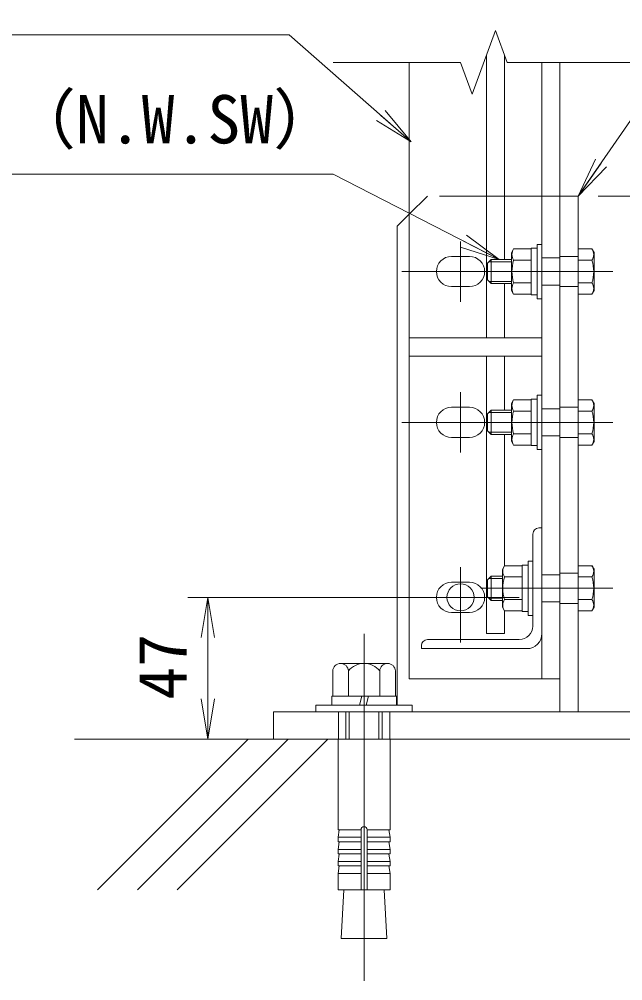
# Model space of a CAD drawing. Units: millimetres, scale not verified. Extents: x -4200 to 4200, y -2970 to 2970.
# Drawn here: x -2235 to -1635, y -2453 to -1496 of the extents above; entities that cross this region are included whole.
import ezdxf
from ezdxf.enums import TextEntityAlignment as Align

# ---------------------------------------------------------------- set-up
doc = ezdxf.new("R2010")
doc.units = ezdxf.units.MM
doc.header["$LTSCALE"] = 20
doc.linetypes.add('DASHED', pattern=[7.5, 6, -1.5])
doc.linetypes.add('USER1', pattern=[50.8, 31.75, -6.35, 6.35, -6.35])
for name, color, linetype, lineweight in [('0-1_D-STR1', 1, 'Continuous', 18), ('0-3_D-BMK', 2, 'USER1', 13), ('0-4_D-STR-DIM', 7, 'Continuous', 9), ('0-5_D-STR3', 3, 'Continuous', 13), ('0-6_D-STR-TXT', 7, 'Continuous', 9), ('0-7_0', 7, 'Continuous', 9), ('0-9_D-BGD', 7, 'Continuous', 9), ('0-A_D-DCR-HCH', 7, 'Continuous', 9), ('0-B_vp-waku', 59, 'Continuous', 18)]:
    doc.layers.add(name, color=color, linetype=linetype, lineweight=lineweight)
doc.styles.add('ＭＳ ゴシック', font='')
doc.styles.get('ＭＳ ゴシック').set_extended_font_data('MS Gothic')

# ---------------------------------------------------------------- blocks, each defined once
blk = doc.blocks.new('_Open')
at = {"layer": '0-7_0'}
blk.add_line((-20, 3.33), (0, 0), dxfattribs=at)
blk.add_lwpolyline([(-20, -3.33), (0, 0), (-20, 0)], dxfattribs=at)

msp = doc.modelspace()

# ---------------------------------------------------------------- linework, layer by layer
at = {"layer": '0-1_D-STR1'}
for p, q in [((-1847.04, -1539.3), (-1847.04, -2152.29)), ((-1715.04, -2152.29), (-1715.04, -1539.3)), ((-1697.04, -2152.29), (-1697.04, -1539.3)), ((-1847.04, -1813.29), (-1715.04, -1813.29)), ((-1847.04, -1831.29), (-1715.04, -1831.29)), ((-1718.04, -2002.29), (-1715.04, -2002.29)), ((-1715.04, -2107.29), (-1715.04, -2002.29)), ((-1724.04, -2099.79), (-1724.04, -2008.29)), ((-1835.04, -2119.29), (-1835.04, -2122.29)), ((-1835.04, -2122.29), (-1730.04, -2122.29)), ((-1829.04, -2113.29), (-1737.54, -2113.29)), ((-1697.04, -2152.29), (-1847.04, -2152.29))]:
    msp.add_line(p, q, dxfattribs=at)
at = {"layer": '0-1_D-STR1', "linetype": 'DASHED'}
for p, q in [((-1715.04, -1733.79), (-1697.04, -1733.79)), ((-1715.04, -1760.79), (-1697.04, -1760.79)), ((-1715.04, -1883.79), (-1697.04, -1883.79)), ((-1715.04, -1910.79), (-1697.04, -1910.79)), ((-1715.04, -2048.79), (-1697.04, -2048.79)), ((-1715.04, -2075.79), (-1697.04, -2075.79))]:
    msp.add_line(p, q, dxfattribs=at)
at = {"layer": '0-1_D-STR1'}
msp.add_circle((-1796.04, -2071.29), 13.5, dxfattribs=at)
for centre, radius, start, end in [((-1718.04, -2008.29), 6, 90, 180), ((-1737.54, -2099.79), 13.5, 270, 0), ((-1730.04, -2107.29), 15, 270, 0), ((-1829.04, -2119.29), 6, 90, 180)]:
    msp.add_arc(centre, radius, start, end, dxfattribs=at)
at = {"layer": '0-3_D-BMK'}
for p, q in [((-1775.76, -1747.29), (-1644.54, -1747.29)), ((-1775.76, -1897.29), (-1644.54, -1897.29)), ((-1796.04, -2041.29), (-1796.04, -2101.29)), ((-1775.76, -2062.29), (-1644.54, -2062.29)), ((-1766.04, -2071.29), (-1826.04, -2071.29)), ((-1892.04, -2107.57), (-1892.04, -2452.56))]:
    msp.add_line(p, q, dxfattribs=at)
at = {"layer": '0-4_D-STR-DIM'}
for p, q in [((-1761.3, -1507.59), (-1784.39, -1571.02)), ((-1749.76, -1539.3), (-1761.3, -1507.59)), ((-1922.84, -1539.3), (-1795.93, -1539.3)), ((-1784.39, -1571.02), (-1795.93, -1539.3)), ((-1749.76, -1539.3), (-1622.84, -1539.3)), ((-1659.04, -1672.29), (-1307.05, -1672.29)), ((-1846.04, -2071.29), (-2067.54, -2071.29)), ((-2047.54, -2111.29), (-2047.54, -2172.29)), ((-1957.04, -2212.29), (-2067.54, -2212.29))]:
    msp.add_line(p, q, dxfattribs=at)
at = {"layer": '0-5_D-STR3'}
for p, q in [((-1770.14, -1813.29), (-1770.14, -1531.88)), ((-1752.14, -1735.29), (-1752.14, -1532.75)), ((-1697.04, -2185.29), (-1697.04, -1672.29)), ((-1679.04, -1672.29), (-1697.04, -1672.29)), ((-1679.04, -2185.29), (-1679.04, -1672.29)), ((-1847.04, -1690.29), (-1859.04, -1702.29)), ((-1859.04, -2178.39), (-1859.04, -1702.29)), ((-1719.84, -1774.29), (-1719.84, -1720.29)), ((-1745.34, -1728.54), (-1745.34, -1766.04)), ((-1725.84, -1724.78), (-1725.84, -1769.81)), ((-1679.04, -1724.78), (-1665.23, -1724.78)), ((-1663.14, -1728.39), (-1665.23, -1724.78)), ((-1663.14, -1728.39), (-1663.14, -1766.19)), ((-1765.44, -1735.29), (-1769.04, -1738.89)), ((-1769.04, -1755.69), (-1769.04, -1738.89)), ((-1745.34, -1737.54), (-1767.69, -1737.54)), ((-1765.44, -1759.29), (-1765.44, -1735.29)), ((-1745.34, -1735.29), (-1765.44, -1735.29)), ((-1725.84, -1736.03), (-1743.17, -1736.03)), ((-1679.04, -1736.03), (-1665.23, -1736.03)), ((-1765.44, -1759.29), (-1769.04, -1755.69)), ((-1745.34, -1757.04), (-1767.69, -1757.04)), ((-1745.34, -1759.29), (-1765.44, -1759.29)), ((-1752.14, -1813.29), (-1752.14, -1759.29)), ((-1725.84, -1758.55), (-1743.17, -1758.55)), ((-1679.04, -1758.55), (-1665.23, -1758.55)), ((-1663.14, -1766.19), (-1665.23, -1769.81)), ((-1715.04, -1774.29), (-1719.84, -1774.29)), ((-1679.04, -1769.81), (-1665.23, -1769.81)), ((-1752.14, -1885.29), (-1752.14, -1831.29)), ((-1719.84, -1924.29), (-1719.84, -1870.29)), ((-1745.34, -1878.54), (-1745.34, -1916.04)), ((-1725.84, -1874.78), (-1725.84, -1919.81)), ((-1679.04, -1874.78), (-1665.23, -1874.78)), ((-1663.14, -1878.39), (-1665.23, -1874.78)), ((-1663.14, -1878.39), (-1663.14, -1916.19)), ((-1765.44, -1885.29), (-1769.04, -1888.89)), ((-1769.04, -1905.69), (-1769.04, -1888.89)), ((-1745.34, -1887.54), (-1767.69, -1887.54)), ((-1765.44, -1909.29), (-1765.44, -1885.29)), ((-1745.34, -1885.29), (-1765.44, -1885.29)), ((-1725.84, -1886.03), (-1743.17, -1886.03)), ((-1679.04, -1886.03), (-1665.23, -1886.03)), ((-1765.44, -1909.29), (-1769.04, -1905.69)), ((-1745.34, -1907.04), (-1767.69, -1907.04)), ((-1745.34, -1909.29), (-1765.44, -1909.29)), ((-1752.14, -2039.78), (-1752.14, -1909.29)), ((-1725.84, -1908.55), (-1743.17, -1908.55)), ((-1679.04, -1908.55), (-1665.23, -1908.55)), ((-1679.04, -1919.81), (-1665.23, -1919.81)), ((-1663.14, -1916.19), (-1665.23, -1919.81)), ((-1715.04, -1924.29), (-1719.84, -1924.29)), ((-1728.84, -2089.29), (-1728.84, -2035.29)), ((-1754.34, -2043.54), (-1754.34, -2081.04)), ((-1734.84, -2039.78), (-1734.84, -2084.81)), ((-1679.04, -2039.78), (-1665.23, -2039.78)), ((-1663.14, -2043.39), (-1665.23, -2039.78)), ((-1663.14, -2043.39), (-1663.14, -2081.19)), ((-1765.44, -2050.29), (-1769.04, -2053.89)), ((-1769.04, -2070.69), (-1769.04, -2053.89)), ((-1754.34, -2052.54), (-1767.69, -2052.54)), ((-1765.44, -2074.29), (-1765.44, -2050.29)), ((-1754.34, -2050.29), (-1765.44, -2050.29)), ((-1734.84, -2051.03), (-1752.17, -2051.03)), ((-1679.04, -2051.03), (-1665.23, -2051.03)), ((-1765.44, -2074.29), (-1769.04, -2070.69)), ((-1754.34, -2072.04), (-1767.69, -2072.04)), ((-1754.34, -2074.29), (-1765.44, -2074.29)), ((-1734.84, -2073.55), (-1752.17, -2073.55)), ((-1679.04, -2073.55), (-1665.23, -2073.55)), ((-1663.14, -2081.19), (-1665.23, -2084.81)), ((-1752.14, -2107.29), (-1752.14, -2084.81)), ((-1724.04, -2089.29), (-1728.84, -2089.29)), ((-1679.04, -2084.81), (-1665.23, -2084.81)), ((-1866.09, -2212.29), (-1917.99, -2212.29))]:
    msp.add_line(p, q, dxfattribs=at)
at = {"layer": '0-5_D-STR3', "linetype": 'DASHED'}
for p, q in [((-1679.04, -1732.29), (-1697.04, -1732.29)), ((-1679.04, -1762.29), (-1697.04, -1762.29)), ((-1679.04, -1882.29), (-1697.04, -1882.29)), ((-1679.04, -1912.29), (-1697.04, -1912.29)), ((-1679.04, -2047.29), (-1697.04, -2047.29)), ((-1679.04, -2077.29), (-1697.04, -2077.29)), ((-1917.54, -2212.29), (-1917.54, -2185.29)), ((-1866.51, -2212.29), (-1866.51, -2185.29))]:
    msp.add_line(p, q, dxfattribs=at)
at = {"layer": '0-5_D-STR3', "lineweight": 18}
for p, q in [((-1915.43, -2136.99), (-1868.66, -2136.99)), ((-1874.04, -2136.99), (-1910.04, -2136.99)), ((-1923.22, -2169.39), (-1923.22, -2144.49)), ((-1907.63, -2169.39), (-1907.63, -2144.49)), ((-1876.46, -2169.39), (-1876.46, -2144.49)), ((-1860.87, -2144.49), (-1860.87, -2169.39)), ((-1924.29, -2169.39), (-1859.79, -2169.39)), ((-1924.29, -2178.39), (-1924.29, -2169.39)), ((-1860.87, -2169.39), (-1923.22, -2169.39)), ((-1896.54, -2178.39), (-1894.13, -2169.39)), ((-1887.54, -2169.39), (-1889.96, -2178.39)), ((-1859.79, -2169.39), (-1859.79, -2178.39)), ((-1940.04, -2185.29), (-1940.04, -2178.39)), ((-1940.04, -2178.39), (-1844.04, -2178.39)), ((-1859.79, -2178.39), (-1924.29, -2178.39)), ((-1844.04, -2178.39), (-1844.04, -2185.29)), ((-1844.04, -2185.29), (-1940.04, -2185.29)), ((-1910.05, -2212.29), (-1910.05, -2185.29)), ((-1906.81, -2212.29), (-1906.81, -2185.29)), ((-1877.29, -2212.29), (-1877.29, -2185.29)), ((-1874.05, -2185.29), (-1874.05, -2212.29)), ((-1917.99, -2212.29), (-1917.99, -2302.4)), ((-1866.09, -2212.29), (-1866.09, -2302.4)), ((-1895.04, -2302.4), (-1917.99, -2302.4)), ((-1917.99, -2309.9), (-1916.69, -2302.51)), ((-1895.04, -2302.4), (-1895.04, -2362.29)), ((-1889.04, -2302.4), (-1889.04, -2362.29)), ((-1889.04, -2302.4), (-1866.09, -2302.4)), ((-1866.09, -2309.9), (-1867.4, -2302.51)), ((-1917.99, -2309.9), (-1895.04, -2309.9)), ((-1917.99, -2309.9), (-1917.99, -2314.4)), ((-1866.09, -2309.9), (-1889.04, -2309.9)), ((-1866.09, -2309.9), (-1866.09, -2314.4)), ((-1917.99, -2314.4), (-1895.04, -2314.4)), ((-1917.99, -2321.9), (-1916.69, -2314.51)), ((-1917.99, -2321.9), (-1895.04, -2321.9)), ((-1917.99, -2321.9), (-1917.99, -2326.4)), ((-1866.09, -2314.4), (-1889.04, -2314.4)), ((-1866.09, -2321.9), (-1889.04, -2321.9)), ((-1866.09, -2321.9), (-1867.4, -2314.51)), ((-1866.09, -2321.9), (-1866.09, -2326.4)), ((-1917.99, -2326.4), (-1895.04, -2326.4)), ((-1917.99, -2333.9), (-1916.69, -2326.51)), ((-1866.09, -2326.4), (-1889.04, -2326.4)), ((-1866.09, -2333.9), (-1867.4, -2326.51)), ((-1917.99, -2333.9), (-1895.04, -2333.9)), ((-1917.99, -2333.9), (-1917.99, -2338.4)), ((-1917.99, -2338.4), (-1895.04, -2338.4)), ((-1917.99, -2345.79), (-1916.69, -2338.4)), ((-1866.09, -2333.9), (-1889.04, -2333.9)), ((-1866.09, -2338.4), (-1889.04, -2338.4)), ((-1866.09, -2345.79), (-1867.4, -2338.4)), ((-1866.09, -2333.9), (-1866.09, -2338.4)), ((-1917.99, -2345.79), (-1895.04, -2345.79)), ((-1917.99, -2345.79), (-1917.99, -2362.29)), ((-1866.09, -2345.79), (-1889.04, -2345.79)), ((-1866.09, -2345.79), (-1866.09, -2362.29)), ((-1866.09, -2362.29), (-1917.99, -2362.29)), ((-1912.04, -2362.29), (-1914.78, -2410.59)), ((-1872.05, -2362.29), (-1869.31, -2410.59)), ((-1914.78, -2410.59), (-1869.31, -2410.59))]:
    msp.add_line(p, q, dxfattribs=at)
at = {"layer": '0-5_D-STR3', "linetype": 'DASHED'}
msp.add_lwpolyline([(-1697.04, -1672.29), (-1829.04, -1672.29), (-1847.04, -1690.29)], dxfattribs=at)
at = {"layer": '0-5_D-STR3'}
for points in [[(-1715.04, -1774.29), (-1715.04, -1720.29), (-1719.84, -1720.29)], [(-1725.84, -1724.78), (-1743.17, -1724.78), (-1745.34, -1728.54)], [(-1725.84, -1769.81), (-1743.17, -1769.81), (-1745.34, -1766.04)], [(-1752.14, -2107.29), (-1770.14, -2107.29), (-1770.14, -1831.29)], [(-1715.04, -1924.29), (-1715.04, -1870.29), (-1719.84, -1870.29)], [(-1725.84, -1874.78), (-1743.17, -1874.78), (-1745.34, -1878.54)], [(-1725.84, -1919.81), (-1743.17, -1919.81), (-1745.34, -1916.04)], [(-1724.04, -2089.29), (-1724.04, -2035.29), (-1728.84, -2035.29)], [(-1734.84, -2039.78), (-1752.17, -2039.78), (-1754.34, -2043.54)], [(-1734.84, -2084.81), (-1752.17, -2084.81), (-1754.34, -2081.04)]]:
    msp.add_lwpolyline(points, dxfattribs=at)
for points in [[(-1725.84, -1770.39), (-1719.84, -1770.39), (-1719.84, -1724.19), (-1725.84, -1724.19)], [(-1725.84, -1920.39), (-1719.84, -1920.39), (-1719.84, -1874.19), (-1725.84, -1874.19)], [(-1734.84, -2085.39), (-1728.84, -2085.39), (-1728.84, -2039.19), (-1734.84, -2039.19)], [(-1442.04, -2212.29), (-1982.04, -2212.29), (-1982.04, -2185.29), (-1442.04, -2185.29)]]:
    msp.add_lwpolyline(points, close=True, dxfattribs=at)
for centre, radius, start, end in [((-1734.94, -1730.4), 9.97, 145.61585, 214.38416), ((-1673.46, -1730.4), 9.97, 325.61585, 34.38415), ((-1707.65, -1747.29), 37.26, 162.4121, 197.5879), ((-1700.75, -1747.29), 37.26, 342.4121, 17.5879), ((-1734.94, -1764.18), 9.97, 145.61586, 214.38414), ((-1673.46, -1764.18), 9.97, 325.61585, 34.38415), ((-1734.94, -1880.4), 9.97, 145.61585, 214.38416), ((-1673.46, -1880.4), 9.97, 325.61585, 34.38415), ((-1707.65, -1897.29), 37.26, 162.4121, 197.5879), ((-1700.75, -1897.29), 37.26, 342.4121, 17.5879), ((-1734.94, -1914.18), 9.97, 145.61586, 214.38414), ((-1673.46, -1914.18), 9.97, 325.61585, 34.38415), ((-1743.94, -2045.4), 9.97, 145.61585, 214.38416), ((-1673.46, -2045.4), 9.97, 325.61585, 34.38415), ((-1716.65, -2062.29), 37.26, 162.4121, 197.5879), ((-1700.75, -2062.29), 37.26, 342.4121, 17.5879), ((-1743.94, -2079.18), 9.97, 145.61586, 214.38414), ((-1673.46, -2079.18), 9.97, 325.61585, 34.38415)]:
    msp.add_arc(centre, radius, start, end, dxfattribs=at)
at = {"layer": '0-5_D-STR3', "lineweight": 18}
for centre, radius, start, end in [((-1915.43, -2144.79), 7.8, 2.20423, 177.79577), ((-1892.04, -2156.94), 19.95, 38.61324, 141.38676), ((-1868.66, -2144.79), 7.8, 2.20423, 177.79577), ((-1892.04, -2302.4), 3, 0, 180)]:
    msp.add_arc(centre, radius, start, end, dxfattribs=at)
at = {"layer": '0-6_D-STR-TXT'}
for points in [[(-908.89, -1496.39), (-1556.82, -1496.39), (-1677.9, -1670.65)], [(-2413.06, -1511.8), (-1966.57, -1511.8), (-1846.8, -1617.13)], [(-2482.04, -1650.33), (-1922.68, -1650.33), (-1759.27, -1734.38)]]:
    msp.add_lwpolyline(points, dxfattribs=at)
at = {"layer": '0-9_D-BGD'}
msp.add_line((-1422.95, -2212.29), (-2180.39, -2212.29), dxfattribs=at)
at = {"layer": '0-A_D-DCR-HCH'}
for p, q in [((-2157.5, -2362.29), (-2007.5, -2212.29)), ((-2117.72, -2362.29), (-1967.73, -2212.29)), ((-2077.95, -2362.29), (-1927.95, -2212.29))]:
    msp.add_line(p, q, dxfattribs=at)
at = {"layer": '0-B_vp-waku'}
for p, q in [((-1796.04, -1717.29), (-1796.04, -1777.29)), ((-1805.04, -1732.29), (-1787.04, -1732.29)), ((-1737.54, -1747.29), (-1854.55, -1747.29)), ((-1805.04, -1762.29), (-1787.04, -1762.29)), ((-1796.04, -1867.29), (-1796.04, -1927.29)), ((-1805.04, -1882.29), (-1787.04, -1882.29)), ((-1737.54, -1897.29), (-1854.55, -1897.29)), ((-1805.04, -1912.29), (-1787.04, -1912.29)), ((-1805.04, -2056.29), (-1787.04, -2056.29)), ((-1796.04, -2056.29), (-1796.04, -2116.29)), ((-1737.54, -2071.29), (-1854.55, -2071.29)), ((-1805.04, -2086.29), (-1787.04, -2086.29))]:
    msp.add_line(p, q, dxfattribs=at)
for centre, start, end in [((-1805.04, -1747.29), 90, 270), ((-1787.04, -1747.29), 270, 90), ((-1805.04, -1897.29), 90, 270), ((-1787.04, -1897.29), 270, 90), ((-1805.04, -2071.29), 90, 270), ((-1787.04, -2071.29), 270, 90)]:
    msp.add_arc(centre, 15, start, end, dxfattribs=at)

# ---------------------------------------------------------------- block references
at = {"layer": '0-4_D-STR-DIM', "xscale": 2, "yscale": 2}
for p, rotation in [((-2047.54, -2071.29), 90), ((-2047.54, -2212.29), 270)]:
    msp.add_blockref('_Open', p, dxfattribs=dict(at, rotation=rotation))
at = {"layer": '0-6_D-STR-TXT', "xscale": 2, "yscale": 2}
for p, rotation in [((-1845.3, -1618.45), 318.67166), ((-1679.04, -1672.29), 235.2077), ((-1757.49, -1735.29), 332.78268)]:
    msp.add_blockref('_Open', p, dxfattribs=dict(at, rotation=rotation))

# ---------------------------------------------------------------- texts
at = {"layer": '0-4_D-STR-DIM', "style": 'ＭＳ ゴシック'}
msp.add_text('47', height=48.09, rotation=90, dxfattribs=at).set_placement((-2054.29, -2173.14), align=Align.BOTTOM_LEFT)
at = {"layer": '0-6_D-STR-TXT', "style": 'ＭＳ ゴシック'}
msp.add_text('3-M8x30（N.W.SW）', height=48.09, dxfattribs=at).set_placement((-2473.42, -1634.32), align=Align.BOTTOM_LEFT)

doc.saveas('drawing.dxf')
